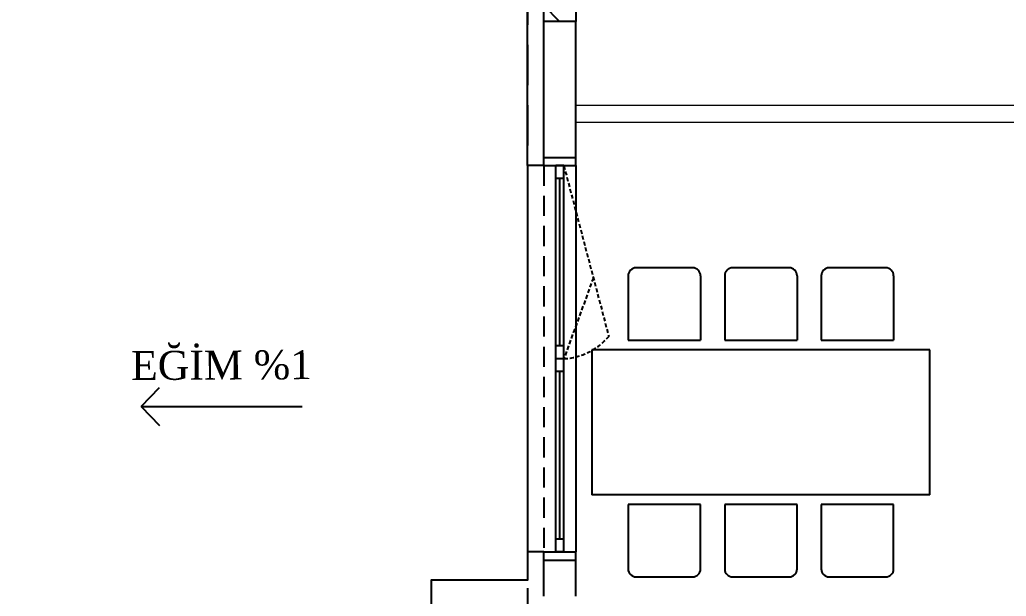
# Model space of a CAD drawing. Extents: x -5598 to 26293, y -3808 to 13850.
# Drawn here: x -526 to 88, y 7605 to 7963 of the extents above; entities that cross this region are included whole.
import ezdxf
from ezdxf.enums import TextEntityAlignment as Align

# ---------------------------------------------------------------- set-up
doc = ezdxf.new("R2010")
doc.units = 0
doc.header["$LTSCALE"] = 100
doc.header["$MEASUREMENT"] = 0
for name, pattern in [('( Hidden )', [0.375, 0.25, -0.125]), ('DASHDOT', [1, 0.5, -0.25, 0, -0.25]), ('HIDDEN', [0.375, 0.25, -0.125])]:
    doc.linetypes.add(name, pattern=pattern)
for name, color, linetype in [('IZ', 7, 'Continuous'), ('KA-PEN', 5, 'Continuous'), ('KOLON', 7, 'Continuous'), ('OK', 7, 'Continuous'), ('Rec-mantolamakulerengi', 230, 'Continuous'), ('TARAMA', 7, 'Continuous'), ('TEFRIS', 7, 'Continuous')]:
    doc.layers.add(name, color=color, linetype=linetype)
doc.layers.add('Y-DUVAR ALCIPAN', color=94, linetype='Continuous', lineweight=20)
doc.layers.add('Y-DUVAR BIMS', color=14, linetype='Continuous', lineweight=25)
doc.styles.add('YAZI', font='times.ttf')

# ---------------------------------------------------------------- blocks, each defined once
blk = doc.blocks.new('6LI')
at = {"color": 0, "lineweight": -2}
for p, q in [((7102.49, -56264.56), (7067.49, -56264.56)), ((7162.49, -56264.56), (7127.49, -56264.56)), ((7222.49, -56264.56), (7187.49, -56264.56)), ((7062.49, -56269.56), (7062.49, -56309.56)), ((7107.49, -56269.56), (7107.49, -56309.56)), ((7122.49, -56269.56), (7122.49, -56309.56)), ((7167.49, -56269.56), (7167.49, -56309.56)), ((7182.49, -56269.56), (7182.49, -56309.56)), ((7227.49, -56269.56), (7227.49, -56309.56)), ((7062.49, -56309.56), (7107.49, -56309.56)), ((7122.49, -56309.56), (7167.49, -56309.56)), ((7182.49, -56309.56), (7227.49, -56309.56)), ((7039.99, -56315.56), (7039.99, -56405.56)), ((7249.99, -56315.56), (7039.99, -56315.56)), ((7249.99, -56405.56), (7249.99, -56315.56)), ((7249.99, -56405.56), (7039.99, -56405.56)), ((7107.49, -56411.56), (7062.49, -56411.56)), ((7062.49, -56411.56), (7062.49, -56451.56)), ((7107.49, -56451.56), (7107.49, -56411.56)), ((7167.49, -56411.56), (7122.49, -56411.56)), ((7122.49, -56411.56), (7122.49, -56451.56)), ((7167.49, -56451.56), (7167.49, -56411.56)), ((7227.49, -56411.56), (7182.49, -56411.56)), ((7182.49, -56411.56), (7182.49, -56451.56)), ((7227.49, -56451.56), (7227.49, -56411.56)), ((7067.49, -56456.56), (7102.49, -56456.56)), ((7127.49, -56456.56), (7162.49, -56456.56)), ((7187.49, -56456.56), (7222.49, -56456.56))]:
    blk.add_line(p, q, dxfattribs=at)
for centre, start, end in [((7067.49, -56269.56), 90, 180), ((7102.49, -56269.56), 0, 90), ((7127.49, -56269.56), 90, 180), ((7162.49, -56269.56), 0, 90), ((7187.49, -56269.56), 90, 180), ((7222.49, -56269.56), 0, 90), ((7067.49, -56451.56), 180, 270), ((7102.49, -56451.56), 270, 0), ((7127.49, -56451.56), 180, 270), ((7162.49, -56451.56), 270, 0), ((7187.49, -56451.56), 180, 270), ((7222.49, -56451.56), 270, 0)]:
    blk.add_arc(centre, 5, start, end, dxfattribs=at)
blk = doc.blocks.new('OK-EGIM')
at = {"color": 0, "ltscale": 200}
for points in [[(50, 0), (44.25, 5.92)], [(50, 0), (0, 0)], [(50, 0), (44.25, -5.92)]]:
    blk.add_lwpolyline(points, dxfattribs=at)
blk = doc.blocks.new('*U59')
at = {"color": 0, "linetype": 'ByBlock', "xscale": 2, "yscale": 2, "zscale": 2, "rotation": 180}
blk.add_blockref('OK-EGIM', (78.82, 2.88), dxfattribs=at)
at = {"color": 0, "linetype": 'ByBlock', "style": 'YAZI'}
blk.add_text('EĞİM %%%1', height=18, rotation=0.29726, dxfattribs=at).set_placement((28.82, 19.55), align=Align.CENTER)
blk = doc.blocks.new('20-30 hatil')
at = {"layer": 'TARAMA'}
h = blk.add_hatch(dxfattribs=at)
h.set_pattern_fill('ANSI33', color=253, scale=100)
h.set_pattern_definition([(45, (-14230.717, 46.517), (-17.67767, 17.67767), []), (45, (-14213.04, 46.517), (-17.67767, 17.67767), [12.5, -6.25])])
h.paths.add_polyline_path([(-15, 20), (-15, 0), (15, 0), (15, 20)])
at = {"color": 0}
blk.add_lwpolyline([(-15, 20), (15, 20), (15, 0), (-15, 0), (-15, 20)], dxfattribs=at)
blk = doc.blocks.new('*U491')
at = {"linetype": 'HIDDEN', "ltscale": 0.1}
for p, q in [((5, 12.5), (111.1, 40.46)), ((5, 12.5), (74.76, 30.88)), ((74.76, 30.88), (125, 12.5))]:
    blk.add_line(p, q, dxfattribs=at)
at = {"color": 0}
for p, q in [((5, 20), (245, 20)), ((245, 12.5), (5, 12.5)), ((5, 12.5), (5, 7.5)), ((13, 12.5), (13, 7.5)), ((117, 12.5), (117, 7.5)), ((125, 12.5), (125, 7.5)), ((133, 12.5), (133, 7.5)), ((237, 12.5), (237, 7.5)), ((245, 12.5), (245, 7.5)), ((245, 7.5), (5, 7.5)), ((117, 10), (13, 10)), ((237, 10), (133, 10)), ((5, -10), (245, -10))]:
    blk.add_line(p, q, dxfattribs=at)
at = {"color": 0, "linetype": 'HIDDEN', "ltscale": 0.5}
blk.add_line((5, 0), (245, 0), dxfattribs=at)
at = {"linetype": 'HIDDEN', "ltscale": 0.1}
blk.add_arc((85.64, 10.37), 39.42, 3.09746, 49.76072, dxfattribs=at)
at = {"layer": 'Rec-mantolamakulerengi'}
for p, q in [((5, 0), (5, 20)), ((245, 0), (245, 20))]:
    blk.add_line(p, q, dxfattribs=at)
for points in [[(5, 20), (0, 20)], [(250, 20), (245, 20)], [(5, 0), (0, 0)], [(250, 0), (245, 0)]]:
    blk.add_lwpolyline(points, dxfattribs=at)
at = {"layer": 'Y-DUVAR BIMS'}
for p, q in [((0, 0), (0, 20)), ((250, 0), (250, 20))]:
    blk.add_line(p, q, dxfattribs=at)
blk = doc.blocks.new('TASIYICI SISTEM (1.BODRUM KAT)')
at = {"layer": 'IZ', "color": 8, "linetype": '( Hidden )'}
blk.add_lwpolyline([(-5890, -10120), (-6490, -10120), (-6490, -4715), (-6490, -60), (-6090, -60), (-6090, -5485), (-6220, -5485), (-6220, -6445), (-6090, -6445), (-6090, -7605), (-5990, -7605), (-5990, -7750), (-5890, -7750)], close=True, dxfattribs=at)

msp = doc.modelspace()

# ---------------------------------------------------------------- linework, layer by layer
at = {"layer": 'KA-PEN'}
for p, q in [((-192.5, 7877.5), (-187.5, 7877.5)), ((-192.5, 7627.5), (-187.5, 7627.5))]:
    msp.add_line(p, q, dxfattribs=at)
at = {"layer": 'Rec-mantolamakulerengi'}
for points in [[(-200, 7872.50004), (-210, 7872.50004), (-210, 7999.00004), (-200.00018, 7999.00004)], [(-200.00004, 7632.50004), (-210, 7632.50004), (-210, 7615), (-270, 7615), (-270, 7525), (-210, 7525), (-210, 7507.50004), (-200, 7507.50004)]]:
    msp.add_lwpolyline(points, dxfattribs=at)
at = {"layer": 'Y-DUVAR ALCIPAN'}
for p, q in [((-180, 7910.00004), (729.5, 7910.00004)), ((-180, 7899.50004), (1179.5, 7899.50004))]:
    msp.add_line(p, q, dxfattribs=at)
at = {"layer": 'Y-DUVAR BIMS'}
for p, q in [((-200, 7877.50004), (-200.00018, 7962.00004)), ((-180, 7910.00004), (-180.00015, 7962.00004)), ((-180, 7877.50004), (-180.00015, 7962.00004)), ((-180, 7877.50004), (-180, 7899.50004)), ((-200, 7877.50004), (-180, 7877.50004)), ((-200, 7627.50004), (-180, 7627.50004)), ((-200, 7605.00004), (-200, 7627.50004)), ((-180, 7605.00004), (-180, 7627.50004))]:
    msp.add_line(p, q, dxfattribs=at)

# ---------------------------------------------------------------- block references
at = {"layer": 'KA-PEN', "rotation": 270}
msp.add_blockref('*U491', (-200.0001, 7877.50004), dxfattribs=at)
at = {"layer": 'KOLON'}
msp.add_blockref('TASIYICI SISTEM (1.BODRUM KAT)', (5880, 12320), dxfattribs=at)
at = {"layer": 'KOLON', "color": 4, "rotation": 270}
msp.add_blockref('20-30 hatil', (-200.00018, 7977.00004), dxfattribs=at)
at = {"layer": 'OK', "color": 252, "linetype": 'DASHDOT'}
msp.add_blockref('*U59', (-428.978, 7720.02976, 245.20539), dxfattribs=at)
at = {"layer": 'TEFRIS', "color": 11}
msp.add_blockref('6LI', (-7209.98838, 64073.55693), dxfattribs=at)

doc.saveas('drawing.dxf')
